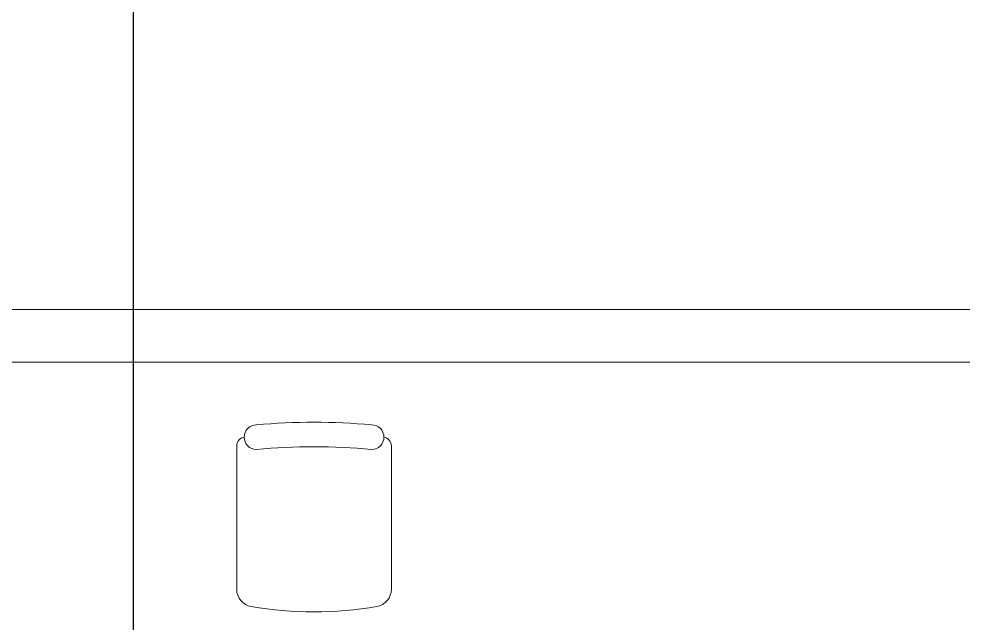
# Model space of a CAD drawing. Header units: metres. Extents: x -18745 to 220762, y -1579758 to -1356048.
# Drawn here: x 144036 to 146729, y -1464796 to -1463075 of the extents above; entities that cross this region are included whole.
import ezdxf

# ---------------------------------------------------------------- set-up
doc = ezdxf.new("R2010")
doc.units = ezdxf.units.M
doc.layers.get('0').update_dxf_attribs({"lineweight": 0})
doc.layers.add('A-100 - Copy$0$axes', color=8, linetype='Continuous')
doc.layers.add('A-100 - Copy$0$Medical Equipment and Furniture', color=8, linetype='Continuous', lineweight=0)
doc.layers.add('A-100 - Copy$0$Walls', color=8, linetype='Continuous', lineweight=0)

# ---------------------------------------------------------------- blocks, each defined once
blk = doc.blocks.new('A-100 - Copy$0$GF21021-P')
for p, q in [((-0.2207, 0.4756), (-0.2207, 0.0675)), ((0.2205, 0.4756), (0.2205, 0.0675))]:
    blk.add_line(p, q)
for centre, radius, start, end in [((-0.0001, -0.5295), 1.0695, 80.3671, 99.6329), ((-0.1707, 0.4756), 0.05, 99.6329, 180), ((0.1705, 0.4756), 0.05, 0, 80.3671), ((-0.1957, 0.0675), 0.025, 180, 261.4721), ((-0.1643, 0.0425), 0.0351, 90, 270), ((0, 1.8467), 1.7767, 264.6946, 275.3053), ((0.1641, 0.0425), 0.0351, 270, 90), ((0.1955, 0.0675), 0.025, 278.5279, 0), ((0, 1.8314), 1.8314, 264.8532, 275.147)]:
    blk.add_arc(centre, radius, start, end)
blk = doc.blocks.new('A-100 - Copy')
at = {"layer": 'A-100 - Copy$0$axes'}
blk.add_line((144363.7, -1477297.4, 0), (144363.7, -1387547.7, 0), dxfattribs=at)
at = {"layer": 'A-100 - Copy$0$Walls'}
blk.add_line((143638.3, -1464052.7, 0), (148420.5, -1464052.7, 0), dxfattribs=at)
at = {"layer": 'A-100 - Copy$0$Walls', "elevation": 0}
blk.add_lwpolyline([(143638.3, -1463902.7), (148420.5, -1463902.7), (148420.5, -1463337.7)], dxfattribs=at)
at = {"layer": 'A-100 - Copy$0$Medical Equipment and Furniture', "xscale": 1000, "yscale": 1000, "zscale": 1000, "rotation": 179.9999999999999}
blk.add_blockref('A-100 - Copy$0$GF21021-P', (144878, -1464224, 0), dxfattribs=at)

msp = doc.modelspace()

# ---------------------------------------------------------------- block references
msp.add_blockref('A-100 - Copy', (0, 0))

doc.saveas('drawing.dxf')
